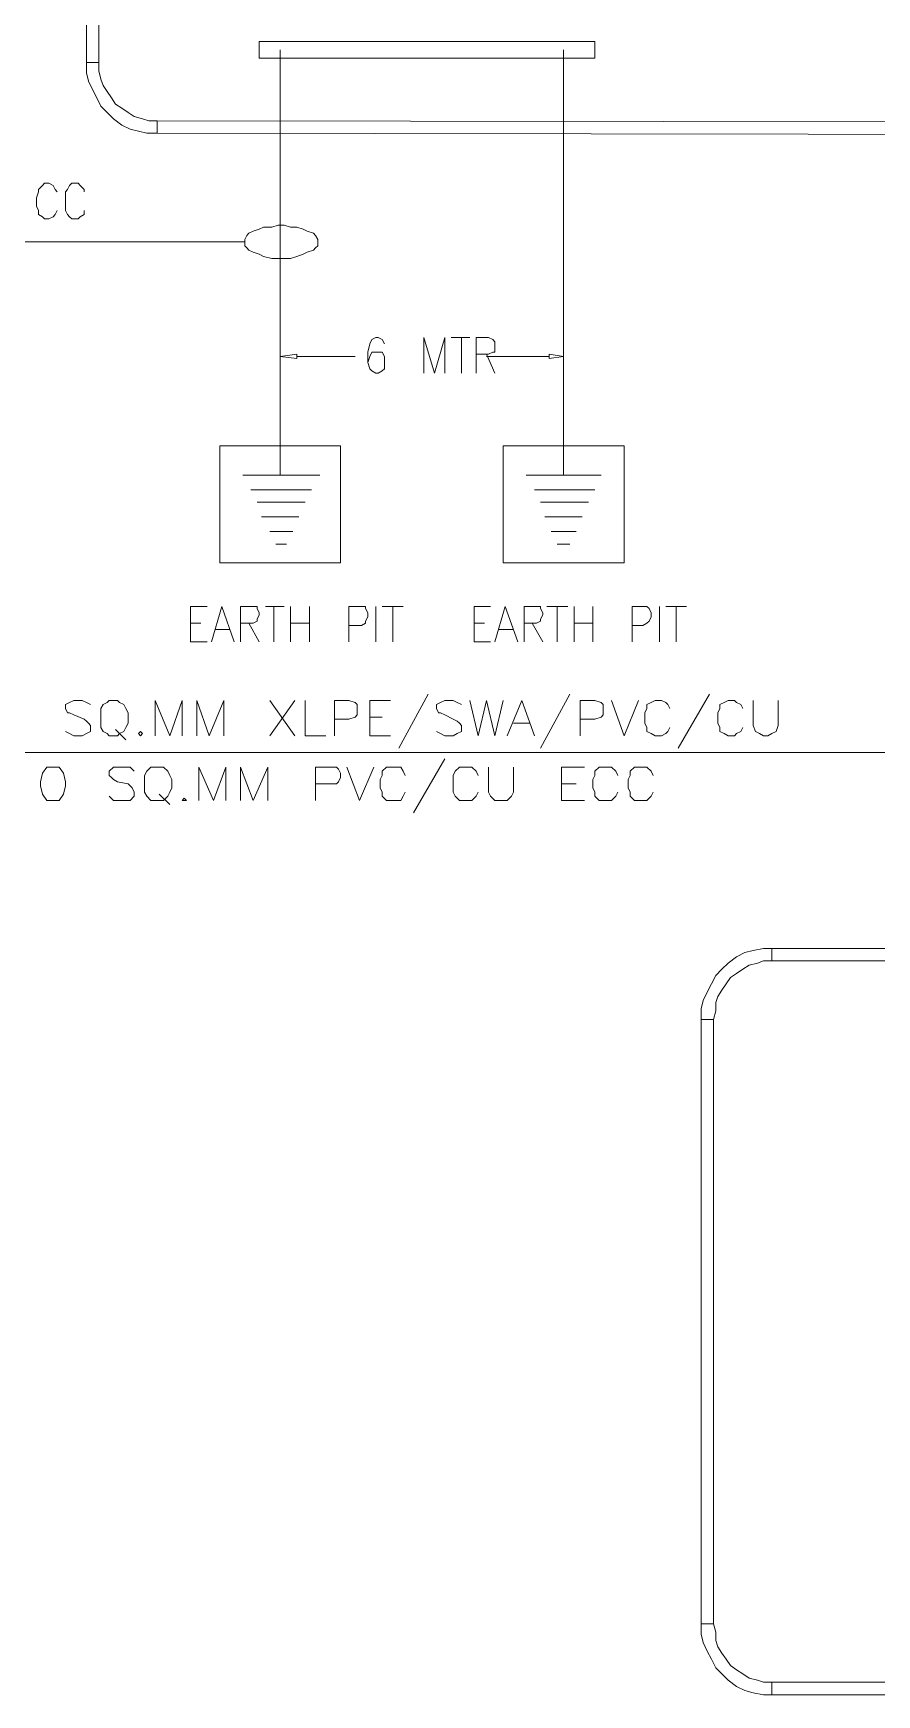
# Model space of a CAD drawing. Header units: inches. Extents: x 0.2 to 10.8, y 0.5 to 8.
# Drawn here: x 1.284 to 1.959, y 1.873 to 3.202 of the extents above; entities that cross this region are included whole.
import ezdxf

# ---------------------------------------------------------------- set-up
doc = ezdxf.new("R2010")
doc.units = ezdxf.units.IN
doc.header["$MEASUREMENT"] = 0
doc.layers.add('PDF_Geometry', color=7, linetype='Continuous')

msp = doc.modelspace()

# ---------------------------------------------------------------- linework, layer by layer
at = {"layer": 'PDF_Geometry', "lineweight": 13}
for points in [[(1.3267, 3.1783), (1.3367, 3.1783), (1.3367, 4.225), (1.3267, 4.225), (1.3267, 3.1783)], [(1.465, 3.195), (1.465, 3.1817), (1.7333, 3.1817), (1.7333, 3.195), (1.465, 3.195)], [(1.3267, 3.1783), (1.3367, 3.1783), (1.3367, 3.1717), (1.3383, 3.165), (1.34, 3.16), (1.3433, 3.155), (1.3467, 3.15), (1.35, 3.145), (1.355, 3.1417), (1.36, 3.1383), (1.365, 3.135), (1.3717, 3.1333), (1.3767, 3.1317), (1.3833, 3.1317), (1.3833, 3.1217), (1.375, 3.1217), (1.3683, 3.1233), (1.3617, 3.125), (1.355, 3.1283), (1.3483, 3.1333), (1.3433, 3.1383), (1.3383, 3.1433), (1.335, 3.15), (1.3317, 3.1567), (1.3283, 3.1633), (1.3267, 3.17), (1.3267, 3.1783)], [(2.5983, 3.12), (2.5983, 3.13), (1.3833, 3.1317), (1.3833, 3.1217), (2.5983, 3.12)], [(1.3033, 3.075), (1.3017, 3.0767), (1.3, 3.08), (1.2967, 3.0817), (1.2933, 3.0817), (1.2917, 3.08), (1.2883, 3.0767), (1.2883, 3.075), (1.2867, 3.07), (1.2867, 3.0633), (1.2883, 3.06), (1.2883, 3.0567), (1.2917, 3.055), (1.2933, 3.0533), (1.2967, 3.0533), (1.3, 3.055), (1.3017, 3.0567), (1.3033, 3.06)], [(1.325, 3.075), (1.325, 3.0767), (1.3217, 3.08), (1.32, 3.0817), (1.315, 3.0817), (1.3133, 3.08), (1.3117, 3.0767), (1.31, 3.075), (1.31, 3.07), (1.31, 3.0633), (1.31, 3.06), (1.3117, 3.0567), (1.3133, 3.055), (1.315, 3.0533), (1.32, 3.0533), (1.3217, 3.055), (1.325, 3.0567), (1.325, 3.06)], [(1.5117, 3.035), (1.5117, 3.0317), (1.51, 3.03), (1.5083, 3.0283), (1.5033, 3.0267), (1.5, 3.025), (1.495, 3.0233), (1.49, 3.0217), (1.485, 3.0217), (1.48, 3.0217), (1.475, 3.0217), (1.4683, 3.0233), (1.465, 3.025), (1.46, 3.0267), (1.4567, 3.0283), (1.455, 3.03), (1.4533, 3.0317), (1.4533, 3.035), (1.4533, 3.0367), (1.455, 3.04), (1.4567, 3.0417), (1.46, 3.0433), (1.465, 3.045), (1.4683, 3.0467), (1.475, 3.0467), (1.48, 3.0483), (1.485, 3.0483), (1.49, 3.0467), (1.495, 3.0467), (1.5, 3.045), (1.5033, 3.0433), (1.5083, 3.0417), (1.51, 3.04), (1.5117, 3.0367), (1.5117, 3.035)], [(1.565, 2.9533), (1.5633, 2.9567), (1.56, 2.9583), (1.5583, 2.9583), (1.555, 2.9567), (1.5533, 2.9533), (1.5517, 2.9467), (1.5517, 2.9383), (1.5533, 2.9333), (1.555, 2.9317), (1.5583, 2.93), (1.56, 2.93), (1.5633, 2.9317), (1.565, 2.9333), (1.565, 2.9383), (1.565, 2.9433), (1.5633, 2.9467), (1.56, 2.9467), (1.5583, 2.9467), (1.555, 2.9467), (1.5533, 2.9433), (1.5517, 2.9383)], [(1.5967, 2.93), (1.5967, 2.9583), (1.605, 2.93), (1.6133, 2.9583), (1.6133, 2.93)], [(1.6183, 2.9583), (1.6333, 2.9583)], [(1.6267, 2.9583), (1.6267, 2.93)], [(1.6383, 2.93), (1.6383, 2.9583), (1.6483, 2.9583), (1.6517, 2.9567), (1.6533, 2.955), (1.6533, 2.9533), (1.6533, 2.95), (1.6533, 2.9467), (1.6517, 2.9467), (1.6483, 2.945), (1.6383, 2.945)], [(1.495, 2.9417), (1.4817, 2.9433), (1.495, 2.945), (1.495, 2.9417)], [(1.495, 2.9433), (1.5417, 2.9433)], [(1.6467, 2.945), (1.6533, 2.93)], [(1.6967, 2.9433), (1.6467, 2.9433)], [(1.6967, 2.945), (1.7083, 2.9433), (1.6967, 2.9417), (1.6967, 2.945)], [(1.4333, 2.8717), (1.53, 2.8717), (1.53, 2.7783), (1.4333, 2.7783), (1.4333, 2.8717)], [(1.66, 2.8717), (1.7567, 2.8717), (1.7567, 2.7783), (1.66, 2.7783), (1.66, 2.8717)], [(1.41, 2.715), (1.41, 2.7433), (1.4233, 2.7433)], [(1.4267, 2.715), (1.435, 2.7433), (1.445, 2.715)], [(1.45, 2.715), (1.45, 2.7433), (1.46, 2.7433), (1.4633, 2.7433), (1.4633, 2.7417), (1.465, 2.7383), (1.465, 2.7367), (1.4633, 2.7333), (1.4633, 2.7317), (1.46, 2.73), (1.45, 2.73)], [(1.47, 2.7433), (1.485, 2.7433)], [(1.4767, 2.7433), (1.4767, 2.715)], [(1.49, 2.7433), (1.49, 2.715)], [(1.505, 2.7433), (1.505, 2.715)], [(1.5367, 2.715), (1.5367, 2.7433), (1.5467, 2.7433), (1.55, 2.7433), (1.55, 2.7417), (1.5517, 2.7383), (1.5517, 2.735), (1.55, 2.7317), (1.55, 2.73), (1.5467, 2.7283), (1.5367, 2.7283)], [(1.5583, 2.7433), (1.5583, 2.715)], [(1.5633, 2.7433), (1.58, 2.7433)], [(1.5717, 2.7433), (1.5717, 2.715)], [(1.6367, 2.715), (1.6367, 2.7433), (1.65, 2.7433)], [(1.6533, 2.715), (1.6617, 2.7433), (1.6717, 2.715)], [(1.6767, 2.715), (1.6767, 2.7433), (1.6867, 2.7433), (1.69, 2.7433), (1.69, 2.7417), (1.6917, 2.7383), (1.6917, 2.7367), (1.69, 2.7333), (1.69, 2.7317), (1.6867, 2.73), (1.6767, 2.73)], [(1.695, 2.7433), (1.7117, 2.7433)], [(1.7033, 2.7433), (1.7033, 2.715)], [(1.7167, 2.7433), (1.7167, 2.715)], [(1.7317, 2.7433), (1.7317, 2.715)], [(1.7633, 2.715), (1.7633, 2.7433), (1.7717, 2.7433), (1.775, 2.7433), (1.7767, 2.7417), (1.7783, 2.7383), (1.7783, 2.735), (1.7767, 2.7317), (1.775, 2.73), (1.7717, 2.7283), (1.7633, 2.7283)], [(1.785, 2.7433), (1.785, 2.715)], [(1.79, 2.7433), (1.8067, 2.7433)], [(1.7983, 2.7433), (1.7983, 2.715)], [(1.41, 2.73), (1.4183, 2.73)], [(1.43, 2.725), (1.4417, 2.725)], [(1.4567, 2.73), (1.465, 2.715)], [(1.49, 2.73), (1.505, 2.73)], [(1.6367, 2.73), (1.645, 2.73)], [(1.6567, 2.725), (1.6683, 2.725)], [(1.6833, 2.73), (1.6917, 2.715)], [(1.7167, 2.73), (1.7317, 2.73)], [(1.41, 2.715), (1.4233, 2.715)], [(1.6367, 2.715), (1.65, 2.715)], [(1.6, 2.6733), (1.5767, 2.63)], [(1.7133, 2.6733), (1.69, 2.63)], [(1.825, 2.6733), (1.8, 2.63)], [(1.33, 2.665), (1.3267, 2.6667), (1.3233, 2.6683), (1.3167, 2.6683), (1.3133, 2.6667), (1.31, 2.665), (1.31, 2.6617), (1.3117, 2.6583), (1.3133, 2.6583), (1.3167, 2.6567), (1.325, 2.6533), (1.3267, 2.6517), (1.3283, 2.65), (1.33, 2.6483), (1.33, 2.6433), (1.3267, 2.6417), (1.3233, 2.64), (1.3167, 2.64), (1.3133, 2.6417), (1.31, 2.6433)], [(1.345, 2.6683), (1.3433, 2.6667), (1.34, 2.665), (1.3383, 2.6617), (1.3383, 2.6583), (1.3383, 2.65), (1.3383, 2.6467), (1.34, 2.6433), (1.3433, 2.6417), (1.345, 2.64), (1.3517, 2.64), (1.3533, 2.6417), (1.3567, 2.6433), (1.3583, 2.6467), (1.36, 2.65), (1.36, 2.6583), (1.3583, 2.6617), (1.3567, 2.665), (1.3533, 2.6667), (1.3517, 2.6683), (1.345, 2.6683)], [(1.3817, 2.64), (1.3817, 2.6683), (1.3933, 2.64), (1.4033, 2.6683), (1.4033, 2.64)], [(1.415, 2.64), (1.415, 2.6683), (1.425, 2.64), (1.4367, 2.6683), (1.4367, 2.64)], [(1.4733, 2.6683), (1.4933, 2.64)], [(1.4933, 2.6683), (1.4733, 2.64)], [(1.5017, 2.6683), (1.5017, 2.64), (1.5183, 2.64)], [(1.525, 2.64), (1.525, 2.6683), (1.5367, 2.6683), (1.5417, 2.6667), (1.5433, 2.665), (1.5433, 2.6633), (1.5433, 2.6583), (1.5433, 2.6567), (1.5417, 2.655), (1.5367, 2.6533), (1.525, 2.6533)], [(1.5533, 2.64), (1.5533, 2.6683), (1.57, 2.6683)], [(1.6267, 2.665), (1.6233, 2.6667), (1.62, 2.6683), (1.6133, 2.6683), (1.61, 2.6667), (1.6067, 2.665), (1.6067, 2.6617), (1.6083, 2.6583), (1.61, 2.6583), (1.6133, 2.6567), (1.62, 2.6533), (1.6233, 2.6517), (1.625, 2.65), (1.6267, 2.6483), (1.6267, 2.6433), (1.6233, 2.6417), (1.62, 2.64), (1.6133, 2.64), (1.61, 2.6417), (1.6067, 2.6433)], [(1.6333, 2.6683), (1.64, 2.64), (1.6467, 2.6683), (1.6533, 2.64), (1.66, 2.6683)], [(1.6633, 2.64), (1.675, 2.6683), (1.685, 2.64)], [(1.7217, 2.64), (1.7217, 2.6683), (1.7333, 2.6683), (1.7383, 2.6667), (1.74, 2.665), (1.74, 2.6633), (1.74, 2.6583), (1.74, 2.6567), (1.7383, 2.655), (1.7333, 2.6533), (1.7217, 2.6533)], [(1.7467, 2.6683), (1.7567, 2.64), (1.7683, 2.6683)], [(1.7933, 2.6617), (1.7917, 2.665), (1.79, 2.6667), (1.7867, 2.6683), (1.7817, 2.6683), (1.7783, 2.6667), (1.775, 2.665), (1.775, 2.6617), (1.7733, 2.6583), (1.7733, 2.65), (1.775, 2.6467), (1.775, 2.6433), (1.7783, 2.6417), (1.7817, 2.64), (1.7867, 2.64), (1.79, 2.6417), (1.7917, 2.6433), (1.7933, 2.6467)], [(1.8517, 2.6617), (1.85, 2.665), (1.8467, 2.6667), (1.845, 2.6683), (1.84, 2.6683), (1.8367, 2.6667), (1.8333, 2.665), (1.8333, 2.6617), (1.8317, 2.6583), (1.8317, 2.65), (1.8333, 2.6467), (1.8333, 2.6433), (1.8367, 2.6417), (1.84, 2.64), (1.845, 2.64), (1.8467, 2.6417), (1.85, 2.6433), (1.8517, 2.6467)], [(1.86, 2.6683), (1.86, 2.6483), (1.8617, 2.6433), (1.865, 2.6417), (1.8683, 2.64), (1.8717, 2.64), (1.875, 2.6417), (1.8783, 2.6433), (1.88, 2.6483), (1.88, 2.6683)], [(1.35, 2.645), (1.3583, 2.6367)], [(1.5533, 2.655), (1.5633, 2.655)], [(1.6683, 2.65), (1.6817, 2.65)], [(1.37, 2.6433), (1.3683, 2.6417), (1.37, 2.64), (1.3717, 2.6417), (1.37, 2.6433)], [(1.5533, 2.64), (1.57, 2.64)], [(1.6133, 2.6217), (1.5883, 2.5783)], [(1.2983, 2.615), (1.295, 2.615), (1.2917, 2.61), (1.29, 2.6033), (1.29, 2.6), (1.2917, 2.5933), (1.295, 2.5883), (1.2983, 2.5883), (1.3017, 2.5883), (1.305, 2.5883), (1.3083, 2.5933), (1.31, 2.6), (1.31, 2.6033), (1.3083, 2.61), (1.305, 2.615), (1.3017, 2.615), (1.2983, 2.615)], [(1.365, 2.6117), (1.3617, 2.615), (1.3583, 2.615), (1.3533, 2.615), (1.3483, 2.615), (1.345, 2.6117), (1.345, 2.6083), (1.3467, 2.6067), (1.3483, 2.605), (1.3517, 2.6033), (1.36, 2.6017), (1.3617, 2.6), (1.3633, 2.5983), (1.365, 2.595), (1.365, 2.5917), (1.3617, 2.5883), (1.3583, 2.5883), (1.3533, 2.5883), (1.3483, 2.5883), (1.345, 2.5917)], [(1.3817, 2.615), (1.3783, 2.615), (1.375, 2.6117), (1.3733, 2.6083), (1.3733, 2.605), (1.3733, 2.5983), (1.3733, 2.595), (1.375, 2.5917), (1.3783, 2.5883), (1.3817, 2.5883), (1.3867, 2.5883), (1.3883, 2.5883), (1.3917, 2.5917), (1.3933, 2.595), (1.395, 2.5983), (1.395, 2.605), (1.3933, 2.6083), (1.3917, 2.6117), (1.3883, 2.615), (1.3867, 2.615), (1.3817, 2.615)], [(1.4167, 2.5883), (1.4167, 2.615), (1.4283, 2.5883), (1.4383, 2.615), (1.4383, 2.5883)], [(1.45, 2.5883), (1.45, 2.615), (1.46, 2.5883), (1.4717, 2.615), (1.4717, 2.5883)], [(1.51, 2.5883), (1.51, 2.615), (1.5217, 2.615), (1.5267, 2.615), (1.5283, 2.6133), (1.53, 2.61), (1.53, 2.6067), (1.5283, 2.6033), (1.5267, 2.6017), (1.5217, 2.6017), (1.51, 2.6017)], [(1.535, 2.615), (1.545, 2.5883), (1.5567, 2.615)], [(1.5817, 2.6083), (1.58, 2.6117), (1.5783, 2.615), (1.575, 2.615), (1.57, 2.615), (1.5667, 2.615), (1.5633, 2.6117), (1.5633, 2.6083), (1.5617, 2.605), (1.5617, 2.5983), (1.5633, 2.595), (1.5633, 2.5917), (1.5667, 2.5883), (1.57, 2.5883), (1.575, 2.5883), (1.5783, 2.5883), (1.58, 2.5917), (1.5817, 2.595)], [(1.64, 2.6083), (1.6383, 2.6117), (1.635, 2.615), (1.6333, 2.615), (1.6267, 2.615), (1.625, 2.615), (1.6217, 2.6117), (1.62, 2.6083), (1.62, 2.605), (1.62, 2.5983), (1.62, 2.595), (1.6217, 2.5917), (1.625, 2.5883), (1.6267, 2.5883), (1.6333, 2.5883), (1.635, 2.5883), (1.6383, 2.5917), (1.64, 2.595)], [(1.6483, 2.615), (1.6483, 2.595), (1.65, 2.5917), (1.6533, 2.5883), (1.6567, 2.5883), (1.66, 2.5883), (1.6633, 2.5883), (1.6667, 2.5917), (1.6683, 2.595), (1.6683, 2.615)], [(1.7067, 2.5883), (1.7067, 2.615), (1.725, 2.615)], [(1.7517, 2.6083), (1.75, 2.6117), (1.7467, 2.615), (1.745, 2.615), (1.74, 2.615), (1.7367, 2.615), (1.7333, 2.6117), (1.7333, 2.6083), (1.7317, 2.605), (1.7317, 2.5983), (1.7333, 2.595), (1.7333, 2.5917), (1.7367, 2.5883), (1.74, 2.5883), (1.745, 2.5883), (1.7467, 2.5883), (1.75, 2.5917), (1.7517, 2.595)], [(1.78, 2.6083), (1.7783, 2.6117), (1.775, 2.615), (1.7733, 2.615), (1.7683, 2.615), (1.765, 2.615), (1.7617, 2.6117), (1.7617, 2.6083), (1.76, 2.605), (1.76, 2.5983), (1.7617, 2.595), (1.7617, 2.5917), (1.765, 2.5883), (1.7683, 2.5883), (1.7733, 2.5883), (1.775, 2.5883), (1.7783, 2.5917), (1.78, 2.595)], [(1.385, 2.5933), (1.3933, 2.585)], [(1.7067, 2.6017), (1.7183, 2.6017)], [(1.405, 2.59), (1.4033, 2.5883), (1.405, 2.5883), (1.4067, 2.5883), (1.405, 2.59)], [(1.7067, 2.5883), (1.725, 2.5883)], [(1.875, 2.47), (1.875, 2.46), (1.8683, 2.46), (1.8633, 2.4583), (1.8567, 2.4567), (1.8517, 2.4533), (1.8467, 2.45), (1.8417, 2.4467), (1.8383, 2.4417), (1.835, 2.4367), (1.8317, 2.4317), (1.83, 2.4267), (1.83, 2.42), (1.8283, 2.4133), (1.8183, 2.4133), (1.8183, 2.4217), (1.82, 2.4283), (1.8233, 2.435), (1.8267, 2.4417), (1.83, 2.4483), (1.835, 2.4533), (1.84, 2.4583), (1.8467, 2.4633), (1.8533, 2.4667), (1.86, 2.4683), (1.8683, 2.47), (1.875, 2.47)], [(1.875, 2.47), (1.875, 2.46), (2.5683, 2.46), (2.5683, 2.47), (1.875, 2.47)], [(1.8183, 1.93), (1.8283, 1.93), (1.8283, 2.4133), (1.8183, 2.4133), (1.8183, 1.93)], [(1.8183, 1.93), (1.8283, 1.93), (1.83, 1.9233), (1.83, 1.9167), (1.8317, 1.9117), (1.835, 1.9067), (1.8383, 1.9017), (1.8417, 1.8967), (1.8467, 1.8933), (1.8517, 1.89), (1.8567, 1.8867), (1.8633, 1.885), (1.8683, 1.8833), (1.875, 1.8833), (1.875, 1.8733), (1.8683, 1.8733), (1.86, 1.875), (1.8533, 1.8767), (1.8467, 1.88), (1.84, 1.885), (1.835, 1.89), (1.83, 1.895), (1.8267, 1.9017), (1.8233, 1.9083), (1.82, 1.915), (1.8183, 1.9217), (1.8183, 1.93)], [(2.5683, 1.8733), (2.5683, 1.8833), (1.875, 1.8833), (1.875, 1.8733), (2.5683, 1.8733)]]:
    msp.add_lwpolyline(points, dxfattribs=at)
at = {"layer": 'PDF_Geometry', "lineweight": 9}
for points in [[(1.4817, 3.1883), (1.4817, 2.8483)], [(1.7083, 3.1883), (1.7083, 2.8483)], [(1.4533, 3.035), (0.8033, 3.035)], [(1.4517, 2.8483), (1.5133, 2.8483)], [(1.6783, 2.8483), (1.7383, 2.8483)], [(1.4583, 2.8367), (1.5067, 2.8367)], [(1.685, 2.8367), (1.7333, 2.8367)], [(1.4633, 2.8267), (1.5017, 2.8267)], [(1.69, 2.8267), (1.7283, 2.8267)], [(1.4667, 2.815), (1.4967, 2.815)], [(1.4733, 2.8033), (1.4917, 2.8033)], [(1.6933, 2.815), (1.7233, 2.815)], [(1.6983, 2.8033), (1.7183, 2.8033)], [(1.4783, 2.7933), (1.4867, 2.7933)], [(1.7033, 2.7933), (1.7133, 2.7933)], [(1.9833, 2.6267), (0.945, 2.6267)]]:
    msp.add_lwpolyline(points, dxfattribs=at)

doc.saveas('drawing.dxf')
